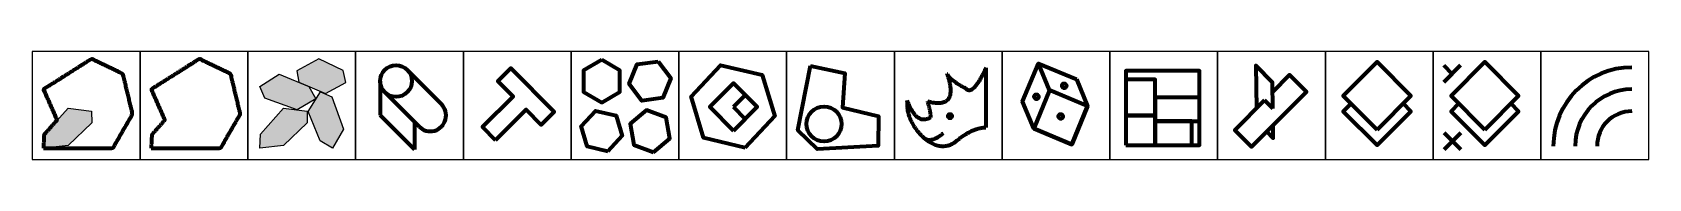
# Model space of a CAD drawing. Header units: millimetres. Extents: x 91 to 1006, y -270 to -209.
import ezdxf

# ---------------------------------------------------------------- set-up
doc = ezdxf.new("R2010")
doc.units = ezdxf.units.MM
doc.layers.add('5', color=7, linetype='Continuous', lineweight=200, true_color=0x000000)
doc.layers.add('Default', color=7, linetype='Continuous', true_color=0x000000)

msp = doc.modelspace()

# ---------------------------------------------------------------- hatches: boundary and pattern name
at = {"layer": 'Default'}
for points in [[(240.78, -220.06), (241.87, -226.54), (256.91, -232.91), (268.47, -226.66), (266.87, -220.02), (253.11, -213.38)], [(247.44, -228.9), (251.51, -235.95), (240.87, -242.07), (222.59, -235.49), (219.72, -229.04), (230.81, -222.04)], [(254.07, -231.89), (260.52, -234.77), (267.09, -253.07), (260.94, -263.68), (253.92, -259.61), (247.06, -242.98)], [(124.51, -242.81), (124.64, -249.46), (111.27, -262.24), (97.72, -263.68), (98.11, -255.78), (111.26, -241.08)], [(246.51, -242.81), (246.64, -249.46), (233.27, -262.24), (219.72, -263.68), (220.11, -255.78), (233.26, -241.08)]]:
    msp.add_hatch(color=256, dxfattribs=at).paths.add_polyline_path(points, flags=0)

# ---------------------------------------------------------------- linework, layer by layer
at = {"layer": '5'}
for p, q in [((303.26, -219.55), (322.61, -238.89)), ((666.83, -231.09), (660.54, -215.9)), ((899.57, -217), (890.01, -226.56)), ((890.01, -217), (894.79, -221.78)), ((287.98, -225.88), (287.98, -245.2)), ((290.6, -232.21), (309.95, -251.55)), ((487.91, -240.5), (494.62, -233.8)), ((788.57, -236.63), (793.32, -241.38)), ((307.33, -264.55), (287.98, -245.2)), ((487.91, -240.5), (494.62, -247.21)), ((307.33, -248.93), (307.33, -264.55)), ((899.75, -264.55), (890.2, -254.99)), ((890.2, -264.55), (899.75, -254.99))]:
    msp.add_line(p, q, dxfattribs=at)
for points in [[(353.25, -259.12), (370.49, -241.87), (379.12, -250.49), (386.46, -243.15), (361.87, -218.55), (354.52, -225.9), (363.15, -234.52), (345.9, -251.77)], [(413.31, -213.97), (402.95, -219.95), (402.95, -231.91), (413.31, -237.89), (423.67, -231.91), (423.67, -219.95)], [(445.21, -214.86), (452.52, -224.33), (447.98, -235.39), (436.13, -236.99), (428.82, -227.53), (433.35, -216.46)], [(494.62, -263.49), (470.94, -257.95), (463.9, -234.68), (480.53, -216.94), (504.22, -222.47), (511.26, -245.75)], [(531.43, -217.32), (550.94, -221.46), (549.65, -240.71), (569.94, -245.75), (569.84, -262.42), (535.57, -264.36), (524.31, -253.51)], [(682.09, -224.83), (688.39, -240.02), (679.46, -261.58), (657.9, -252.65), (651.61, -237.46), (660.54, -215.9)], [(852.24, -253.34), (871.35, -234.22), (852.24, -215.11), (833.12, -234.22)], [(913.24, -253.34), (932.35, -234.22), (913.24, -215.11), (894.12, -234.22)], [(487.91, -253.91), (501.32, -240.5), (487.91, -227.09), (474.5, -240.5)], [(709.98, -261.97), (751.78, -261.97), (751.78, -220.17), (709.98, -220.17)], [(709.98, -245.26), (726.68, -245.26), (726.68, -224.97), (709.98, -224.97)], [(666.83, -231.09), (657.9, -252.65), (679.46, -261.58), (688.39, -240.02)], [(726.68, -248.54), (751.78, -248.54), (751.78, -235.12), (726.68, -235.12)], [(416.77, -265.56), (405.13, -262.84), (401.66, -251.39), (409.84, -242.67), (421.49, -245.39), (424.95, -256.84)], [(442.72, -265.9), (451.89, -258.23), (449.84, -246.45), (438.61, -242.34), (429.44, -250), (431.49, -261.78)], [(709.98, -261.97), (726.68, -261.97), (726.68, -245.26), (709.98, -245.26)], [(726.68, -261.97), (747.44, -261.97), (747.44, -248.54), (726.68, -248.54)]]:
    msp.add_lwpolyline(points, close=True, dxfattribs=at)
for points in [[(630.81, -218.36), (630.77, -252.01)], [(793.27, -241.33), (793.02, -226.66), (783.53, -217.17), (783.91, -241.29)], [(788.57, -236.63), (771.69, -253.51), (781.18, -263.01), (812.24, -231.95), (802.74, -222.46), (793.14, -232.06)], [(837.51, -238.61), (833.12, -243), (852.24, -262.12), (871.35, -243), (866.96, -238.61)], [(898.51, -238.61), (894.12, -243), (913.24, -262.12), (932.35, -243), (927.96, -238.61)], [(789.84, -254.35), (793.51, -258.01), (793.41, -250.78)]]:
    msp.add_lwpolyline(points, dxfattribs=at)
for centre, radius in [((296.93, -225.88), 8.95), ((539.19, -250.08), 9.89)]:
    msp.add_circle(centre, radius, dxfattribs=at)
for centre, radius, start, end in [((996.39, -262.56), 44.39, 90, 180), ((996.39, -262.56), 32.01, 90, 180), ((316.28, -245.22), 8.95, 224.99999, 45), ((996.39, -262.56), 19.63, 90, 180)]:
    msp.add_arc(centre, radius, start, end, dxfattribs=at)
for points in [[(97.26, -263.71), (97.45, -259.94), (97.63, -256.16), (101.31, -252.05), (104.99, -247.94), (101.12, -239.26), (97.26, -230.59), (110.9, -221.99), (124.53, -213.38), (133.44, -217.67), (142.34, -221.96), (145.06, -233.25), (147.78, -244.54), (142.22, -254.12), (136.67, -263.71), (116.96, -263.71), (97.26, -263.71)], [(158.26, -263.71), (158.45, -259.94), (158.63, -256.16), (162.31, -252.05), (165.99, -247.94), (162.12, -239.26), (158.26, -230.59), (171.9, -221.99), (185.53, -213.38), (194.44, -217.67), (203.34, -221.96), (206.06, -233.25), (208.78, -244.54), (203.22, -254.12), (197.67, -263.71), (177.96, -263.71), (158.26, -263.71)]]:
    msp.add_open_spline(points, degree=2, knots=[0, 0, 0, 7.556852, 7.556852, 18.591424, 18.591424, 37.58227, 37.58227, 69.831194, 69.831194, 89.602271, 89.602271, 112.820121, 112.820121, 134.978823, 134.978823, 175.526518, 175.526518, 175.526518], dxfattribs=at)
for points in [[(630.81, -218.36), (623.39, -234.66), (619.61, -230.2)], [(608.91, -221.85), (615.6, -242.48), (597.72, -237.38)], [(619.61, -230.2), (610.19, -225.32), (608.91, -221.85)], [(586.3, -236.83), (585.24, -247.44), (594.94, -257.21)], [(599.52, -246.36), (591.73, -251.33), (586.3, -236.83)], [(597.72, -237.38), (599.23, -242.42), (599.52, -246.36)], [(594.94, -257.21), (598.99, -261.58), (606.8, -255.21)], [(596.03, -258.21), (606.29, -266.32), (622.81, -252.37), (630.81, -252.02)]]:
    msp.add_open_spline(points, degree=2, dxfattribs=at)
for points in [[(675.64, -229.77), (676.76, -229.31), (676.25, -228.08), (675.74, -226.85), (674.62, -227.31), (673.5, -227.78), (674.01, -229.01), (674.52, -230.23), (675.64, -229.77)], [(659.93, -235.97), (661.05, -235.5), (660.54, -234.27), (660.03, -233.04), (658.91, -233.51), (657.79, -233.97), (658.3, -235.2), (658.81, -236.43), (659.93, -235.97)], [(610.49, -244.47), (609.41, -244.47), (609.41, -245.64), (609.41, -246.82), (610.49, -246.82), (611.56, -246.82), (611.56, -245.64), (611.56, -244.47), (610.49, -244.47)], [(673.66, -247.06), (674.79, -246.59), (674.28, -245.37), (673.77, -244.14), (672.65, -244.6), (671.52, -245.06), (672.03, -246.29), (672.54, -247.52), (673.66, -247.06)]]:
    msp.add_rational_spline(points, [1, 0.707106781187, 1, 0.707106781187, 1, 0.707106781187, 1, 0.707106781187, 1], degree=2, knots=[0, 0, 0, 4.45302, 4.45302, 8.90604, 8.90604, 13.35906, 13.35906, 17.81208, 17.81208, 17.81208], dxfattribs=at)
at = {"layer": 'Default'}
for points in [[(91, -270.17), (152, -270.17), (152, -209.17), (91, -209.17)], [(152, -270.17), (213, -270.17), (213, -209.17), (152, -209.17)], [(213, -270.17), (274, -270.17), (274, -209.17), (213, -209.17)], [(274, -270.17), (335, -270.17), (335, -209.17), (274, -209.17)], [(335, -270.17), (396, -270.17), (396, -209.17), (335, -209.17)], [(396, -270.17), (457, -270.17), (457, -209.17), (396, -209.17)], [(457, -270.17), (518, -270.17), (518, -209.17), (457, -209.17)], [(518, -270.17), (579, -270.17), (579, -209.17), (518, -209.17)], [(579, -270.17), (640, -270.17), (640, -209.17), (579, -209.17)], [(640, -270.17), (701, -270.17), (701, -209.17), (640, -209.17)], [(701, -270.17), (762, -270.17), (762, -209.17), (701, -209.17)], [(762, -270.17), (823, -270.17), (823, -209.17), (762, -209.17)], [(823, -270.17), (884, -270.17), (884, -209.17), (823, -209.17)], [(884, -270.17), (945, -270.17), (945, -209.17), (884, -209.17)], [(945, -270.17), (1006, -270.17), (1006, -209.17), (945, -209.17)], [(240.78, -220.06), (241.87, -226.54), (256.91, -232.91), (268.47, -226.66), (266.87, -220.02), (253.11, -213.38)], [(247.44, -228.9), (251.51, -235.95), (240.87, -242.07), (222.59, -235.49), (219.72, -229.04), (230.81, -222.04)], [(254.07, -231.89), (260.52, -234.77), (267.09, -253.07), (260.94, -263.68), (253.92, -259.61), (247.06, -242.98)], [(124.51, -242.81), (124.64, -249.46), (111.27, -262.24), (97.72, -263.68), (98.11, -255.78), (111.26, -241.08)], [(246.51, -242.81), (246.64, -249.46), (233.27, -262.24), (219.72, -263.68), (220.11, -255.78), (233.26, -241.08)]]:
    msp.add_lwpolyline(points, close=True, dxfattribs=at)

doc.saveas('drawing.dxf')
